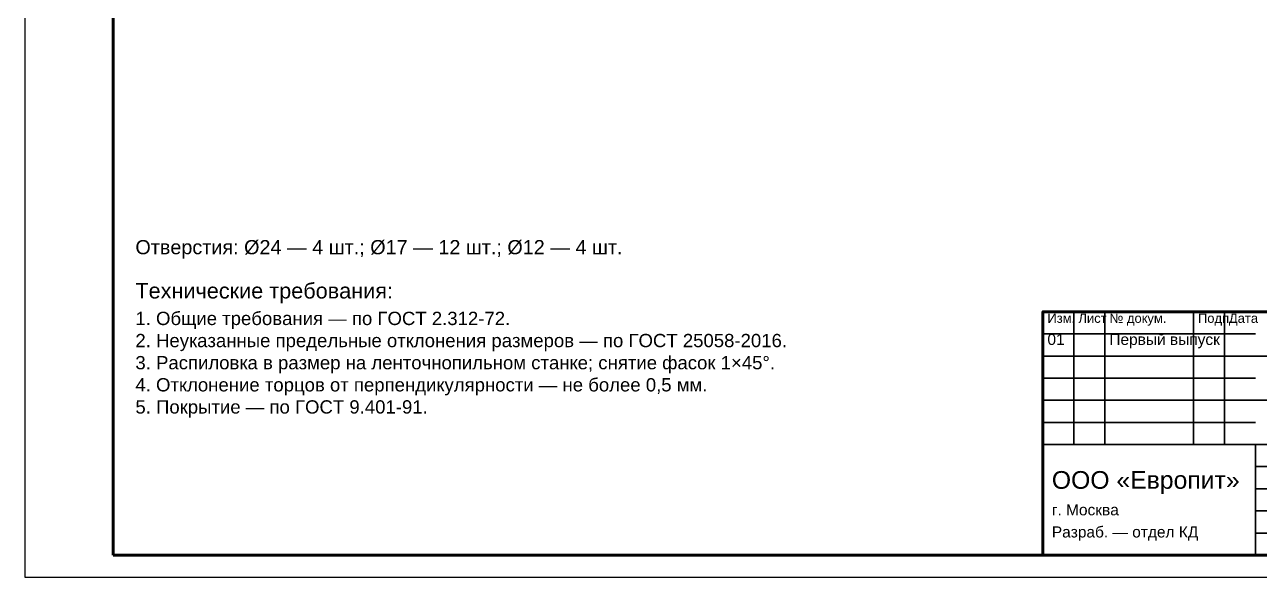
# Model space of a CAD drawing. Header units: millimetres. Extents: x 0 to 420, y 0 to 297.
# Drawn here: x 0 to 279.1, y 0 to 124.9 of the extents above; entities that cross this region are included whole.
import ezdxf

# ---------------------------------------------------------------- set-up
doc = ezdxf.new("R2010")
doc.units = ezdxf.units.MM
doc.styles.add('GOST', font='Arial')

msp = doc.modelspace()

# ---------------------------------------------------------------- linework, layer by layer
at = {"color": 7, "lineweight": 35}
for p, q in [((237, 30), (237, 60)), ((244, 30), (244, 60)), ((264, 30), (264, 60)), ((271, 30), (271, 60)), ((230, 55), (278, 55)), ((230, 50), (278, 50)), ((278, 50), (415, 50)), ((230, 45), (278, 45)), ((230, 40), (278, 40)), ((278, 40), (415, 40)), ((230, 35), (278, 35)), ((230, 30), (278, 30)), ((278, 30), (415, 30)), ((278, 25), (355, 25)), ((278, 20), (355, 20)), ((278, 15), (355, 15)), ((278, 10), (355, 10))]:
    msp.add_line(p, q, dxfattribs=at)
at = {"color": 7, "lineweight": 25}
msp.add_lwpolyline([(0, 0), (420, 0), (420, 297), (0, 297)], close=True, dxfattribs=at)
at = {"color": 7, "lineweight": 70}
for points in [[(20, 5), (415, 5), (415, 292), (20, 292)], [(230, 5), (415, 5), (415, 60), (230, 60)]]:
    msp.add_lwpolyline(points, close=True, dxfattribs=at)
at = {"color": 7, "lineweight": 35}
msp.add_lwpolyline([(230, 5), (278, 5), (278, 30), (230, 30)], close=True, dxfattribs=at)

# ---------------------------------------------------------------- texts
at = {"color": 6, "style": 'GOST'}
msp.add_text('Отверстия: Ø24 — 4 шт.; Ø17 — 12 шт.; Ø12 — 4 шт.', height=3.2, dxfattribs=at).set_placement((25, 73))
at = {"color": 3, "style": 'GOST'}
for s, height, p in [('Технические требования:', 3.5, (25, 63)), ('1. Общие требования — по ГОСТ 2.312-72.', 3, (25, 57)), ('Изм.', 2.1, (231, 57.5)), ('Лист', 2.1, (238, 57.5)), ('№ докум.', 2.1, (245, 57.5)), ('Подп.', 2.1, (265, 57.5)), ('Дата', 2.1, (272, 57.5)), ('2. Неуказанные предельные отклонения размеров — по ГОСТ 25058-2016.', 3, (25, 52)), ('01', 2.5, (231, 52.5)), ('Первый выпуск', 2.5, (245, 52.5)), ('3. Распиловка в размер на ленточнопильном станке; снятие фасок 1×45°.', 3, (25, 47)), ('4. Отклонение торцов от перпендикулярности — не более 0,5 мм.', 3, (25, 42)), ('5. Покрытие — по ГОСТ 9.401-91.', 3, (25, 37)), ('ООО «Европит»', 4, (232, 20)), ('г. Москва', 2.5, (232, 14)), ('Разраб. — отдел КД', 2.5, (232, 9))]:
    msp.add_text(s, height=height, dxfattribs=at).set_placement(p)

doc.saveas('drawing.dxf')
